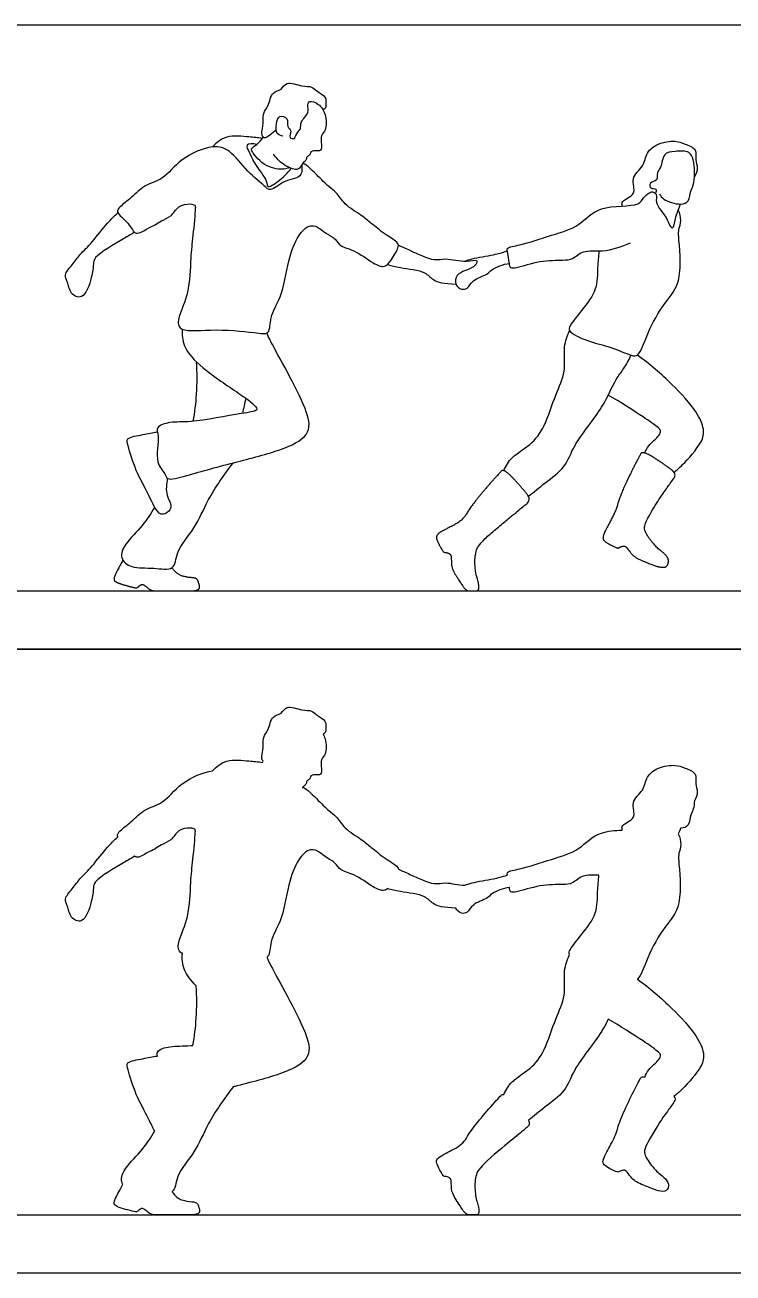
# Model space of a CAD drawing. Header units: millimetres. Extents: x 10.5 to 31.3, y 15.2 to 26.1.
# Drawn here: x 23.807 to 26.287, y 15.219 to 19.588 of the extents above; entities that cross this region are included whole.
import ezdxf

# ---------------------------------------------------------------- set-up
doc = ezdxf.new("R2010")
doc.units = ezdxf.units.MM
for name, color, linetype, true_color in [('AG-DIAGRAM', 7, 'Continuous', 0xfecc66), ('AG-OUTLINE', 7, 'Continuous', 0x8000ff), ('AG-PEOPLE', 7, 'Continuous', 0x66ccff), ('X-VPRT', 6, 'Continuous', 0xff00ff)]:
    doc.layers.add(name, color=color, linetype=linetype, true_color=true_color)

msp = doc.modelspace()

# ---------------------------------------------------------------- linework, layer by layer
at = {"layer": 'AG-DIAGRAM'}
for points in [[(21.347, 17.6064), (31.1006, 17.6064)], [(21.347, 15.422), (31.1006, 15.422)]]:
    msp.add_lwpolyline(points, dxfattribs=at)
at = {"layer": 'AG-OUTLINE'}
msp.add_open_spline([(26.1518, 16.872), (26.1574, 16.8811), (26.1665, 16.9029), (26.1525, 16.9309), (26.1629, 16.9703), (26.1171, 16.9872), (26.0848, 16.9997), (26.024, 16.9909), (25.9817, 16.958), (25.9771, 16.906), (25.9241, 16.8698), (25.9549, 16.8077), (25.8943, 16.7898), (25.899, 16.7748), (25.8992, 16.7696), (25.8745, 16.7679), (25.8023, 16.7628), (25.7528, 16.6971), (25.6519, 16.6678), (25.5482, 16.6329), (25.4951, 16.6257), (25.4961, 16.6167), (25.4969, 16.6121), (25.4762, 16.6054), (25.4476, 16.5981), (25.3729, 16.5862), (25.3565, 16.5793), (25.3481, 16.5762), (25.3255, 16.5766), (25.2791, 16.5901), (25.2408, 16.5737), (25.162, 16.6121), (25.1278, 16.6268), (25.1152, 16.6325), (25.1149, 16.6347), (25.1104, 16.6454), (25.0656, 16.671), (25.0203, 16.7088), (24.9866, 16.7371), (24.9256, 16.7731), (24.9001, 16.8178), (24.8691, 16.8376), (24.8333, 16.8748), (24.7859, 16.9224), (24.7795, 16.9175), (24.7811, 16.9198), (24.7854, 16.9251), (24.793, 16.929), (24.7926, 16.942), (24.8052, 16.9465), (24.8069, 16.957), (24.8138, 16.9624), (24.8229, 16.963), (24.848, 16.9608), (24.8452, 16.9859), (24.8432, 17.0195), (24.8641, 17.0346), (24.8629, 17.0798), (24.8543, 17.1012), (24.8513, 17.1064), (24.8541, 17.1071), (24.8612, 17.1098), (24.8606, 17.1253), (24.8644, 17.1543), (24.8278, 17.1702), (24.8129, 17.1906), (24.7775, 17.1856), (24.7221, 17.2097), (24.7077, 17.1737), (24.6703, 17.172), (24.6621, 17.1174), (24.638, 17.0961), (24.6443, 17.0487), (24.6339, 17.0261), (24.6392, 17.013), (24.6421, 17.0103), (24.6411, 17.0089), (24.64, 17.0076), (24.6389, 17.0062), (24.6234, 17.0086), (24.5929, 17.0107), (24.5112, 17.0204), (24.4779, 16.9913), (24.4639, 16.9763), (24.4316, 16.9728), (24.351, 16.9385), (24.2942, 16.8604), (24.2243, 16.8446), (24.1818, 16.7984), (24.1418, 16.7697), (24.1296, 16.7544), (24.1327, 16.7467), (24.1331, 16.7458), (24.1203, 16.734), (24.0945, 16.7107), (24.0445, 16.6423), (24.0004, 16.6013), (23.9751, 16.565), (23.9422, 16.5289), (23.9582, 16.5048), (23.9638, 16.4614), (24.0143, 16.4371), (24.0427, 16.5202), (24.0479, 16.5648), (24.047, 16.5941), (24.1569, 16.6561), (24.1784, 16.6701), (24.1916, 16.6777), (24.1935, 16.6762), (24.2053, 16.6699), (24.2364, 16.6922), (24.2634, 16.7018), (24.2845, 16.7198), (24.3222, 16.7314), (24.3416, 16.772), (24.3846, 16.7787), (24.4042, 16.7735), (24.4047, 16.7578), (24.3954, 16.6607), (24.3865, 16.5887), (24.385, 16.4655), (24.3458, 16.3886), (24.3414, 16.3475), (24.3558, 16.3393), (24.3588, 16.3382), (24.3576, 16.3187), (24.3582, 16.2815), (24.3885, 16.243), (24.4074, 16.2245), (24.4097, 16.187), (24.4093, 16.1115), (24.4013, 16.0474), (24.3959, 16.0157), (24.3936, 16.0155), (24.3591, 16.0123), (24.3221, 16.0165), (24.2687, 15.999), (24.2703, 15.9844), (24.2714, 15.9785), (24.2541, 15.9762), (24.2242, 15.9689), (24.1597, 15.9599), (24.1699, 15.9264), (24.1952, 15.8371), (24.2333, 15.7761), (24.2548, 15.7278), (24.2618, 15.7155), (24.2484, 15.6934), (24.2217, 15.6499), (24.1589, 15.5918), (24.1411, 15.5493), (24.1489, 15.5323), (24.1508, 15.5294), (24.14, 15.5107), (24.1314, 15.4946), (24.1188, 15.4678), (24.1181, 15.4594), (24.1278, 15.4527), (24.1351, 15.4495), (24.1543, 15.4432), (24.1646, 15.4402), (24.1867, 15.4344), (24.1935, 15.4329), (24.1985, 15.4324), (24.202, 15.4343), (24.211, 15.4424), (24.2146, 15.4445), (24.2201, 15.4448), (24.2235, 15.4433), (24.2317, 15.437), (24.2366, 15.4332), (24.2477, 15.4243), (24.2597, 15.422), (24.2968, 15.422), (24.3226, 15.422), (24.3889, 15.422), (24.4081, 15.4235), (24.4188, 15.4294), (24.4204, 15.4347), (24.4163, 15.4498), (24.4141, 15.4559), (24.4094, 15.4655), (24.4027, 15.4681), (24.3808, 15.4689), (24.3692, 15.471), (24.345, 15.4784), (24.3335, 15.488), (24.3225, 15.5035), (24.3226, 15.5036), (24.3347, 15.5124), (24.3345, 15.565), (24.4074, 15.642), (24.4457, 15.7447), (24.5053, 15.8296), (24.5368, 15.8706), (24.5413, 15.8717), (24.6056, 15.8884), (24.7097, 15.9136), (24.8161, 15.9701), (24.7904, 16.0678), (24.728, 16.1854), (24.6689, 16.2924), (24.659, 16.3146), (24.6542, 16.3248), (24.6558, 16.3256), (24.667, 16.3336), (24.6631, 16.3858), (24.7092, 16.4493), (24.7276, 16.577), (24.7592, 16.6636), (24.8048, 16.7093), (24.8409, 16.6916), (24.8608, 16.6733), (24.8968, 16.6555), (24.9104, 16.6265), (24.9626, 16.6167), (25.0236, 16.5699), (25.0608, 16.5541), (25.0735, 16.5615), (25.0769, 16.5644), (25.091, 16.5607), (25.1276, 16.5511), (25.2109, 16.5436), (25.2333, 16.5073), (25.2743, 16.4974), (25.3165, 16.4963), (25.3199, 16.4875), (25.3359, 16.4757), (25.3595, 16.4789), (25.3732, 16.5125), (25.4285, 16.5287), (25.4396, 16.5489), (25.4824, 16.5661), (25.5039, 16.5687), (25.505, 16.5611), (25.506, 16.55), (25.5339, 16.5525), (25.6108, 16.5789), (25.6893, 16.5786), (25.7253, 16.5802), (25.7594, 16.6149), (25.7965, 16.6108), (25.8171, 16.6111), (25.816, 16.5921), (25.8111, 16.5544), (25.8138, 16.4749), (25.7596, 16.4075), (25.7172, 16.3547), (25.7111, 16.3394), (25.7147, 16.3336), (25.7069, 16.3151), (25.691, 16.2767), (25.7046, 16.1877), (25.6633, 16.1091), (25.6311, 15.9992), (25.5809, 15.9316), (25.51, 15.8934), (25.492, 15.8596), (25.4841, 15.8433), (25.481, 15.8443), (25.4786, 15.8441), (25.4744, 15.8405), (25.464, 15.8292), (25.4275, 15.7884), (25.41, 15.7677), (25.3761, 15.7258), (25.363, 15.7073), (25.3441, 15.6754), (25.3293, 15.6623), (25.2888, 15.6421), (25.2744, 15.6345), (25.2572, 15.6245), (25.2519, 15.6197), (25.2478, 15.6107), (25.2484, 15.6048), (25.2549, 15.5902), (25.2592, 15.5816), (25.2702, 15.5616), (25.2742, 15.5567), (25.2795, 15.5575), (25.2838, 15.5566), (25.2957, 15.5523), (25.299, 15.5485), (25.3002, 15.5375), (25.3007, 15.5289), (25.3016, 15.5053), (25.3069, 15.4914), (25.3272, 15.4597), (25.3357, 15.4468), (25.3493, 15.427), (25.356, 15.422), (25.3696, 15.422), (25.3771, 15.422), (25.3852, 15.422), (25.3933, 15.422), (25.3973, 15.4263), (25.397, 15.4436), (25.3949, 15.4545), (25.3866, 15.4809), (25.3841, 15.4975), (25.3827, 15.5373), (25.3849, 15.5543), (25.3954, 15.5824), (25.4157, 15.6042), (25.4865, 15.6633), (25.5129, 15.6852), (25.5477, 15.7136), (25.5605, 15.7243), (25.5746, 15.7367), (25.5752, 15.744), (25.5703, 15.7534), (25.5901, 15.7686), (25.6267, 15.8006), (25.7044, 15.854), (25.7265, 15.937), (25.8119, 16.035), (25.8435, 16.0942), (25.8502, 16.1075), (25.8917, 16.0837), (25.9682, 16.0341), (26.0197, 15.9989), (26.0358, 15.9828), (26.0291, 15.964), (25.9884, 15.9316), (25.9819, 15.9135), (25.9781, 15.9045), (25.9711, 15.9065), (25.9668, 15.9061), (25.9629, 15.9006), (25.9557, 15.8871), (25.9306, 15.8385), (25.9188, 15.814), (25.8965, 15.765), (25.8884, 15.7438), (25.8782, 15.7081), (25.8702, 15.6893), (25.8485, 15.6495), (25.841, 15.635), (25.8327, 15.617), (25.831, 15.6101), (25.8329, 15.6003), (25.8367, 15.5958), (25.8503, 15.5876), (25.8588, 15.583), (25.8793, 15.5728), (25.8854, 15.5712), (25.8893, 15.5748), (25.8933, 15.5765), (25.9055, 15.5798), (25.9104, 15.5785), (25.9176, 15.5702), (25.923, 15.5634), (25.9373, 15.5446), (25.9495, 15.5363), (25.9843, 15.5219), (25.9986, 15.5161), (26.0211, 15.5076), (26.0315, 15.5052), (26.0508, 15.5042), (26.0569, 15.5085), (26.0595, 15.5175), (26.0621, 15.5265), (26.0609, 15.5345), (26.0508, 15.5485), (26.0428, 15.5563), (26.0209, 15.5732), (26.0094, 15.5854), (25.9855, 15.6172), (25.9786, 15.63), (25.9752, 15.6493), (25.984, 15.6702), (26.0228, 15.7348), (26.0391, 15.7599), (26.0657, 15.7961), (26.0754, 15.8097), (26.0853, 15.8244), (26.0849, 15.8305), (26.0802, 15.8371), (26.0907, 15.8457), (26.1104, 15.8619), (26.1806, 15.9405), (26.188, 15.9889), (26.1586, 16.0563), (26.0726, 16.1492), (25.9951, 16.2168), (25.9521, 16.2477), (25.9525, 16.248), (25.9649, 16.2575), (25.9871, 16.3302), (26.0457, 16.4321), (26.1139, 16.5027), (26.0954, 16.6614), (26.0963, 16.6865), (26.1076, 16.7198), (26.1007, 16.7444), (26.0955, 16.7557), (26.0981, 16.7625), (26.1009, 16.7692), (26.1036, 16.7761), (26.1163, 16.776), (26.1346, 16.784), (26.1366, 16.8237), (26.1494, 16.8407), (26.1514, 16.8616), (26.1518, 16.872)], degree=3, knots=[-4.244441, -4.244441, -4.244441, -4.244441, -3.930334, -3.625698, -3.303334, -2.949066, -2.61264, -2.187551, -1.795238, -1.408087, -0.996927, -0.599484, -0.221268, 0, 0, 0, 0.329766, 0.872513, 1.436423, 2.035145, 2.403877, 2.572948, 2.572948, 2.572948, 2.910625, 3.394506, 3.683515, 3.683515, 3.683515, 4.119722, 4.476093, 5.005127, 5.311844, 5.311844, 5.311844, 5.412645, 5.826652, 6.267552, 6.643858, 7.113369, 7.511504, 7.838021, 8.276341, 8.718088, 8.718088, 8.718088, 8.832848, 9.00691, 9.191203, 9.382699, 9.558002, 9.713331, 9.888605, 10.138958, 10.390462, 10.711418, 10.979416, 11.386762, 11.536649, 11.536649, 11.536649, 11.703068, 11.914201, 12.200761, 12.538198, 12.807319, 13.136219, 13.544898, 13.847212, 14.158019, 14.548541, 14.864031, 15.237309, 15.529702, 15.700831, 15.700831, 15.700831, 15.750381, 15.750381, 15.750381, 16.13694, 16.63202, 17.073056, 17.073056, 17.073056, 17.677076, 18.227212, 18.685938, 19.129587, 19.527538, 19.782869, 19.81564, 19.81564, 19.81564, 20.222755, 20.739308, 21.177715, 21.559018, 21.92613, 22.204845, 22.572196, 22.912728, 23.40015, 23.785763, 24.06483, 24.675117, 25.055421, 25.055421, 25.055421, 25.13321, 25.493503, 25.803836, 26.093555, 26.437217, 26.80279, 27.161726, 27.391486, 27.58675, 28.128829, 28.639373, 29.255361, 29.787548, 30.142917, 30.219941, 30.219941, 30.219941, 30.650844, 31.056572, 31.056572, 31.056572, 31.654695, 32.208237, 32.208237, 32.208237, 32.240969, 32.725555, 33.110102, 33.289029, 33.289029, 33.289029, 33.696484, 34.109309, 34.385645, 34.923107, 35.478556, 35.728261, 35.728261, 35.728261, 36.2241, 36.747506, 37.145306, 37.233997, 37.233997, 37.233997, 37.335105, 37.335105, 37.436213, 37.436213, 37.537321, 37.537321, 37.638429, 37.638429, 37.739537, 37.739537, 37.840645, 37.840645, 37.941752, 37.941752, 38.04286, 38.04286, 38.143968, 38.143968, 38.245076, 38.245076, 38.346184, 38.346184, 38.447292, 38.447292, 38.5484, 38.5484, 38.649508, 38.649508, 38.750616, 38.750616, 38.851724, 38.851724, 38.952832, 38.952832, 38.952832, 38.957785, 39.379971, 39.951926, 40.546197, 41.247522, 41.247522, 41.247522, 41.302375, 42.041743, 42.603369, 43.11388, 43.788773, 44.40227, 44.730368, 44.730368, 44.730368, 44.789358, 45.192973, 45.695281, 46.334184, 46.884541, 47.298702, 47.620832, 47.921039, 48.268868, 48.57004, 48.966149, 49.470867, 49.82938, 49.966216, 49.966216, 49.966216, 50.285357, 50.800702, 51.149778, 51.57379, 51.57379, 51.57379, 51.861521, 52.106474, 52.427549, 52.832024, 53.099946, 53.548496, 53.548496, 53.548496, 53.770926, 54.024065, 54.533876, 55.031184, 55.353332, 55.725068, 56.103897, 56.103897, 56.103897, 56.523129, 57.006139, 57.526265, 57.981673, 58.219081, 58.219081, 58.219081, 58.649817, 59.160389, 59.684667, 60.277391, 60.785957, 61.272322, 61.681863, 61.681863, 61.681863, 61.763598, 61.763598, 61.90042, 61.90042, 62.037243, 62.037243, 62.174065, 62.174065, 62.310888, 62.310888, 62.44771, 62.44771, 62.584533, 62.584533, 62.721356, 62.721356, 62.858178, 62.858178, 62.995001, 62.995001, 63.131823, 63.131823, 63.268646, 63.268646, 63.405468, 63.405468, 63.542291, 63.542291, 63.679114, 63.679114, 63.815936, 63.815936, 63.952759, 63.952759, 63.952759, 64.089581, 64.089581, 64.226404, 64.226404, 64.363226, 64.363226, 64.500049, 64.500049, 64.636872, 64.636872, 64.773694, 64.773694, 64.910517, 64.910517, 65.008185, 65.008185, 65.008185, 65.48864, 66.00906, 66.517347, 67.227672, 67.450033, 67.450033, 67.450033, 68.116067, 68.549851, 68.784605, 69.009642, 69.405609, 69.70652, 69.70652, 69.70652, 69.834773, 69.834773, 69.971596, 69.971596, 70.108418, 70.108418, 70.245241, 70.245241, 70.382063, 70.382063, 70.518886, 70.518886, 70.655708, 70.655708, 70.792531, 70.792531, 70.929354, 70.929354, 71.066176, 71.066176, 71.202999, 71.202999, 71.339821, 71.339821, 71.476644, 71.476644, 71.613466, 71.613466, 71.750289, 71.750289, 71.887112, 71.887112, 72.023934, 72.023934, 72.023934, 72.160757, 72.160757, 72.297579, 72.297579, 72.434402, 72.434402, 72.571224, 72.571224, 72.708047, 72.708047, 72.84487, 72.84487, 72.981692, 72.981692, 73.065751, 73.065751, 73.065751, 73.419967, 73.978721, 74.357373, 74.811327, 75.437257, 76.137615, 76.137615, 76.137615, 76.155798, 76.657721, 77.271584, 77.824395, 78.498926, 78.782978, 79.09586, 79.43649, 79.43649, 79.43649, 79.602421, 79.602421, 79.602421, 79.901571, 80.23035, 80.498906, 80.760785, 80.760785, 80.760785, 80.760785], dxfattribs=at)
at = {"layer": 'AG-PEOPLE'}
for points, knots in [([(24.6871, 19.2209), (24.681, 19.2134), (24.667, 19.2028), (24.6445, 19.1865), (24.6332, 19.2089), (24.6443, 19.2331), (24.638, 19.2805), (24.6621, 19.3018), (24.6703, 19.3564), (24.7077, 19.3581), (24.7221, 19.3941), (24.7775, 19.37), (24.8129, 19.375), (24.8278, 19.3546), (24.8644, 19.3387), (24.8606, 19.3097), (24.8612, 19.2942), (24.8541, 19.2915), (24.8513, 19.2908)], [0, 0, 0, 0, 0.302406, 0.566231, 0.796327, 1.088719, 1.461997, 1.777487, 2.16801, 2.478816, 2.78113, 3.189809, 3.518709, 3.78783, 4.125267, 4.411828, 4.62296, 4.789379, 4.789379, 4.789379, 4.789379]), ([(24.711, 19.1984), (24.7038, 19.1997), (24.6855, 19.2046), (24.6866, 19.2414), (24.6944, 19.2733), (24.7324, 19.2632), (24.723, 19.2301), (24.7442, 19.2183), (24.7289, 19.1912), (24.7508, 19.1887), (24.7524, 19.1919), (24.7613, 19.2143), (24.7757, 19.223), (24.7692, 19.2515), (24.8063, 19.2787), (24.7954, 19.3078), (24.8041, 19.3247), (24.8395, 19.3113), (24.8626, 19.2763), (24.8641, 19.219), (24.8432, 19.2039), (24.8452, 19.1703), (24.848, 19.1452), (24.8229, 19.1474), (24.8138, 19.1468), (24.8069, 19.1414), (24.8052, 19.1309), (24.7926, 19.1264), (24.793, 19.1134), (24.7834, 19.1085), (24.7744, 19.0941), (24.7608, 19.074), (24.7086, 19.099), (24.687, 19.1217), (24.6777, 19.1358)], [0, 0, 0, 0, 0.263841, 0.59093, 0.887632, 1.172631, 1.467446, 1.712679, 1.975523, 2.188266, 2.289853, 2.557918, 2.781132, 3.056636, 3.414647, 3.707171, 3.909701, 4.222294, 4.593498, 5.000844, 5.268842, 5.589798, 5.841302, 6.091656, 6.26693, 6.422258, 6.597562, 6.789057, 6.97335, 7.147412, 7.380032, 7.62569, 8.02378, 8.424356, 8.424356, 8.424356, 8.424356]), ([(24.6389, 19.1906), (24.6234, 19.193), (24.5929, 19.1951), (24.5112, 19.2048), (24.4779, 19.1757), (24.4639, 19.1607)], [0, 0, 0, 0, 0.386559, 0.88164, 1.322675, 1.322675, 1.322675, 1.322675]), ([(24.7335, 19.0882), (24.7275, 19.0857), (24.7144, 19.0799), (24.6493, 19.0867), (24.6026, 19.1404), (24.5993, 19.1574), (24.6216, 19.1692), (24.6352, 19.1857), (24.6421, 19.1947)], [0, 0, 0, 0, 0.248536, 0.693984, 1.161172, 1.360479, 1.623718, 1.951483, 1.951483, 1.951483, 1.951483]), ([(25.8992, 18.954), (25.899, 18.9592), (25.8943, 18.9742), (25.9549, 18.9921), (25.9241, 19.0542), (25.9771, 19.0904), (25.9817, 19.1424), (26.024, 19.1753), (26.0848, 19.1841), (26.1171, 19.1716), (26.1629, 19.1547), (26.1525, 19.1153), (26.1665, 19.0873), (26.1574, 19.0655), (26.1518, 19.0564)], [0, 0, 0, 0, 0.221268, 0.599484, 0.996927, 1.408087, 1.795238, 2.187551, 2.61264, 2.949066, 3.303334, 3.625698, 3.930334, 4.244441, 4.244441, 4.244441, 4.244441]), ([(24.7795, 19.1019), (24.7859, 19.1068), (24.8333, 19.0592), (24.8691, 19.022), (24.9001, 19.0022), (24.9256, 18.9575), (24.9866, 18.9215), (25.0203, 18.8932), (25.0656, 18.8554), (25.1161, 18.8266), (25.1159, 18.8065), (25.0906, 18.7639), (25.0675, 18.7356), (25.0236, 18.7543), (24.9626, 18.8011), (24.9104, 18.8109), (24.8968, 18.8399), (24.8608, 18.8577), (24.8409, 18.876), (24.8048, 18.8937), (24.7592, 18.848), (24.7276, 18.7614), (24.7092, 18.6337), (24.6631, 18.5702), (24.6684, 18.5), (24.6017, 18.5138), (24.4647, 18.5247), (24.3392, 18.5105), (24.3458, 18.573), (24.385, 18.6499), (24.3865, 18.7731), (24.3954, 18.8451), (24.4047, 18.9422), (24.4042, 18.9579), (24.3846, 18.9631), (24.3416, 18.9564), (24.3222, 18.9158), (24.2845, 18.9042), (24.2634, 18.8862), (24.2364, 18.8766), (24.1929, 18.8455), (24.1737, 18.8963), (24.1227, 18.9302), (24.1418, 18.9541), (24.1818, 18.9828), (24.2243, 19.029), (24.2942, 19.0448), (24.351, 19.1229), (24.4624, 19.1702), (24.5287, 19.1519), (24.5834, 19.073), (24.6451, 19.0272), (24.6684, 19.0009), (24.7147, 19.049), (24.7871, 19.0497), (24.7745, 19.0981), (24.7795, 19.1019)], [0, 0, 0, 0, 0.441747, 0.880067, 1.206585, 1.604719, 2.07423, 2.450536, 2.891437, 3.305443, 3.528807, 3.924676, 4.243461, 4.601974, 5.106692, 5.502802, 5.803973, 6.151802, 6.45201, 6.774139, 7.1883, 7.738657, 8.377561, 8.879869, 9.283484, 9.675406, 10.372297, 10.952402, 11.307771, 11.839958, 12.455945, 12.96649, 13.508569, 13.703833, 13.933593, 14.292529, 14.658102, 15.001763, 15.291483, 15.601816, 15.962109, 16.337438, 16.753119, 17.00845, 17.406401, 17.85005, 18.308776, 18.858911, 19.462932, 19.904072, 20.452537, 20.95052, 21.230201, 21.659109, 22.099293, 22.443858, 22.443858, 22.443858, 22.443858]), ([(24.6187, 19.1694), (24.6078, 19.172), (24.5731, 19.1736), (24.5979, 19.1363), (24.6097, 19.0988), (24.6573, 19.0462), (24.6534, 19.0096), (24.712, 19.0532), (24.7298, 19.0728), (24.7394, 19.0856)], [0, 0, 0, 0, 0.326045, 0.626445, 1.005938, 1.47691, 1.72817, 2.145641, 2.536267, 2.536267, 2.536267, 2.536267]), ([(26.03, 18.9958), (26.034, 18.9892), (26.0412, 18.9741), (26.1036, 18.9549), (26.1346, 18.9684), (26.1366, 19.0081), (26.1506, 19.0267), (26.1525, 19.0678), (26.1525, 19.1043), (26.1374, 19.1501), (26.0843, 19.1447), (26.0405, 19.1417), (26.0378, 19.0877), (26.0175, 19.0726), (26.0267, 19.0407), (25.993, 19.0386), (25.9962, 19.0114), (26.02, 19.0184), (26.0177, 19.0036), (26.0161, 18.9976)], [0, 0, 0, 0, 0.267444, 0.702685, 1.001835, 1.330614, 1.599169, 1.944917, 2.293023, 2.642547, 3.027755, 3.371274, 3.745437, 4.014936, 4.287727, 4.562823, 4.786991, 5.024878, 5.204328, 5.204328, 5.204328, 5.204328]), ([(25.927, 18.8243), (25.8963, 18.8108), (25.8333, 18.7886), (25.7619, 18.8019), (25.7253, 18.7646), (25.6893, 18.763), (25.6108, 18.7633), (25.5339, 18.7369), (25.506, 18.7344), (25.5042, 18.7539), (25.4974, 18.7944), (25.4943, 18.81), (25.5482, 18.8173), (25.6519, 18.8522), (25.7528, 18.8815), (25.8127, 18.961), (25.959, 18.9492), (25.9709, 18.9822), (25.9937, 19.0019), (26.008, 19.0047), (26.0234, 18.9935), (26.0104, 18.9629), (26.0564, 18.9152), (26.0624, 18.8881), (26.0792, 18.8687), (26.084, 18.9149), (26.097, 18.9435), (26.1036, 18.9605)], [0, 0, 0, 0, 0.557737, 1.016344, 1.38808, 1.710228, 2.207536, 2.717347, 2.970486, 3.192916, 3.555701, 3.740617, 4.109349, 4.708071, 5.271981, 5.814728, 6.446133, 6.743192, 7.037897, 7.241354, 7.448749, 7.738506, 8.176797, 8.48395, 8.687551, 9.008035, 9.418772, 9.418772, 9.418772, 9.418772]), ([(24.1916, 18.8621), (24.1784, 18.8545), (24.1569, 18.8405), (24.047, 18.7785), (24.0479, 18.7492), (24.0427, 18.7046), (24.0143, 18.6215), (23.9638, 18.6458), (23.9582, 18.6892), (23.9422, 18.7133), (23.9751, 18.7494), (24.0004, 18.7857), (24.0445, 18.8267), (24.0945, 18.8951), (24.1203, 18.9184), (24.1331, 18.9302)], [0, 0, 0, 0, 0.380304, 0.990592, 1.269658, 1.655271, 2.142693, 2.483225, 2.850576, 3.129291, 3.496403, 3.877706, 4.316113, 4.832666, 5.239781, 5.239781, 5.239781, 5.239781]), ([(25.8171, 18.7955), (25.816, 18.7765), (25.8111, 18.7388), (25.8138, 18.6593), (25.7596, 18.5919), (25.7172, 18.5391), (25.707, 18.5134), (25.7833, 18.477), (25.8557, 18.4629), (25.9277, 18.4304), (25.96, 18.426), (25.9871, 18.5146), (26.0457, 18.6165), (26.1139, 18.6871), (26.0954, 18.8458), (26.0963, 18.8709), (26.1076, 18.9042), (26.1007, 18.9288), (26.0955, 18.9401)], [0, 0, 0, 0, 0.419232, 0.902243, 1.422369, 1.877777, 2.115184, 2.587843, 3.099402, 3.584651, 3.851317, 4.35324, 4.967103, 5.519915, 6.194446, 6.478497, 6.791379, 7.13201, 7.13201, 7.13201, 7.13201]), ([(25.1152, 18.8169), (25.1278, 18.8112), (25.162, 18.7965), (25.2408, 18.7581), (25.2802, 18.7749), (25.3498, 18.7536), (25.3944, 18.7707), (25.3868, 18.7417), (25.3491, 18.7276), (25.318, 18.7149), (25.3107, 18.6786), (25.3359, 18.6601), (25.3595, 18.6633), (25.3732, 18.6969), (25.4285, 18.7131), (25.4396, 18.7333), (25.4824, 18.7505), (25.5039, 18.7531)], [0.134119, 0.134119, 0.134119, 0.134119, 0.440836, 0.96987, 1.32624, 1.800524, 2.12951, 2.352242, 2.70643, 3.025487, 3.329975, 3.617706, 3.862658, 4.183733, 4.588208, 4.85613, 5.304681, 5.304681, 5.304681, 5.304681]), ([(25.3481, 18.7606), (25.3565, 18.7637), (25.3729, 18.7706), (25.4476, 18.7825), (25.4762, 18.7898), (25.4969, 18.7965)], [0, 0, 0, 0, 0.289009, 0.77289, 1.110567, 1.110567, 1.110567, 1.110567]), ([(25.0769, 18.7488), (25.091, 18.7451), (25.1276, 18.7355), (25.2109, 18.728), (25.2333, 18.6917), (25.2743, 18.6818), (25.3165, 18.6807)], [0.126868, 0.126868, 0.126868, 0.126868, 0.446009, 0.961355, 1.31043, 1.734443, 1.734443, 1.734443, 1.734443]), ([(24.3588, 18.5226), (24.3576, 18.5031), (24.3583, 18.4587), (24.4315, 18.3801), (24.5494, 18.3045), (24.6209, 18.2523), (24.62, 18.2349), (24.5575, 18.2281), (24.3886, 18.1934), (24.3221, 18.2009), (24.2623, 18.1813), (24.2805, 18.147), (24.2604, 18.0554), (24.2988, 18.02), (24.3047, 17.9905), (24.3854, 18.0143), (24.5515, 18.0597), (24.7097, 18.098), (24.8161, 18.1545), (24.7904, 18.2522), (24.728, 18.3698), (24.6689, 18.4768), (24.659, 18.499), (24.6542, 18.5092)], [0, 0, 0, 0, 0.430903, 0.99843, 1.695405, 2.198359, 2.359419, 2.774132, 3.525547, 4.010134, 4.39468, 4.699312, 5.233121, 5.623029, 5.875824, 6.337029, 7.097159, 7.836527, 8.398153, 8.908664, 9.583557, 10.197055, 10.525152, 10.525152, 10.525152, 10.525152]), ([(25.4841, 18.0277), (25.492, 18.044), (25.51, 18.0778), (25.5809, 18.116), (25.6311, 18.1836), (25.6633, 18.2935), (25.7046, 18.3721), (25.691, 18.4611), (25.7069, 18.4995), (25.7147, 18.518)], [0, 0, 0, 0, 0.409541, 0.895907, 1.404472, 1.997197, 2.521474, 3.032046, 3.462782, 3.462782, 3.462782, 3.462782]), ([(24.4074, 18.4089), (24.4097, 18.3714), (24.4093, 18.2959), (24.4013, 18.2318), (24.3959, 18.2001)], [0, 0, 0, 0, 0.598123, 1.151665, 1.151665, 1.151665, 1.151665]), ([(25.5703, 17.9378), (25.5901, 17.953), (25.6267, 17.985), (25.7044, 18.0384), (25.7265, 18.1214), (25.8331, 18.2437), (25.8733, 18.3466), (25.9045, 18.3818), (25.9223, 18.4153), (25.9304, 18.4318)], [0, 0, 0, 0, 0.480455, 1.000875, 1.509162, 2.219487, 2.799915, 3.173666, 3.585472, 3.585472, 3.585472, 3.585472]), ([(26.0802, 18.0215), (26.0907, 18.0301), (26.1104, 18.0463), (26.1806, 18.1249), (26.188, 18.1733), (26.1586, 18.2407), (26.0726, 18.3336), (25.9951, 18.4012), (25.9521, 18.4321)], [0, 0, 0, 0, 0.354216, 0.91297, 1.291622, 1.745575, 2.371506, 3.071864, 3.071864, 3.071864, 3.071864]), ([(25.9781, 18.0889), (25.9819, 18.0979), (25.9884, 18.116), (26.0291, 18.1484), (26.0358, 18.1672), (26.0197, 18.1833), (25.9682, 18.2185), (25.8917, 18.2681), (25.8502, 18.2919)], [0, 0, 0, 0, 0.30091, 0.696878, 0.921914, 1.156669, 1.590453, 2.256486, 2.256486, 2.256486, 2.256486]), ([(24.3067, 18.0007), (24.3023, 17.9815), (24.2993, 17.9417), (24.3234, 17.9057), (24.3139, 17.884), (24.2758, 17.8616), (24.2404, 17.9493), (24.1952, 18.0215), (24.1699, 18.1108), (24.1597, 18.1443), (24.2242, 18.1533), (24.2541, 18.1606), (24.2714, 18.1629)], [0, 0, 0, 0, 0.433521, 0.78656, 1.040156, 1.344657, 1.841965, 2.397414, 2.934876, 3.211212, 3.624036, 4.031492, 4.031492, 4.031492, 4.031492]), ([(24.2618, 17.8999), (24.2484, 17.8778), (24.2217, 17.8343), (24.1589, 17.7762), (24.1359, 17.7212), (24.1827, 17.6821), (24.2552, 17.6908), (24.3348, 17.6732), (24.3345, 17.7494), (24.4074, 17.8264), (24.4457, 17.9291), (24.5053, 18.014), (24.5368, 18.055)], [0, 0, 0, 0, 0.495839, 1.019245, 1.417046, 1.803565, 2.297121, 2.74924, 3.171427, 3.743382, 4.337652, 5.038978, 5.038978, 5.038978, 5.038978])]:
    msp.add_open_spline(points, degree=3, knots=knots, dxfattribs=at)
for points, degree in [([(24.581, 18.2809), (24.577, 18.2633), (24.573, 18.2457), (24.569, 18.2281)], 3), ([(26.0595, 17.7019), (26.0556, 17.6884), (26.0267, 17.6899), (25.993, 17.7027), (25.9409, 17.7243), (25.9195, 17.7525), (25.9086, 17.765), (25.8902, 17.7601), (25.8844, 17.7547), (25.8537, 17.7699), (25.8334, 17.7823), (25.8306, 17.7969), (25.8431, 17.8239), (25.8756, 17.8836), (25.8909, 17.9371), (25.9243, 18.0107), (25.9619, 18.0836), (25.9679, 18.0921), (25.9912, 18.0849), (26.0421, 18.0523), (26.0907, 18.0169), (26.0723, 17.9896), (26.0325, 17.9353), (25.9743, 17.8385), (25.9795, 17.8096), (26.0154, 17.7618), (26.0483, 17.7364), (26.0634, 17.7154), (26.0595, 17.7019)], 2), ([(25.3852, 17.6064), (25.373, 17.6064), (25.3526, 17.6064), (25.3323, 17.6362), (25.3019, 17.6838), (25.3005, 17.7192), (25.2987, 17.7356), (25.2808, 17.742), (25.2729, 17.741), (25.2565, 17.771), (25.2468, 17.7928), (25.2529, 17.8064), (25.2786, 17.8214), (25.3394, 17.8518), (25.3677, 17.8997), (25.4184, 17.9626), (25.4731, 18.0237), (25.481, 18.0305), (25.5017, 18.0177), (25.5428, 17.9733), (25.5811, 17.9269), (25.5564, 17.9051), (25.5042, 17.8625), (25.3981, 17.7738), (25.3823, 17.7317), (25.3845, 17.672), (25.397, 17.6323), (25.3973, 17.6064), (25.3852, 17.6064)], 2), ([(24.1508, 17.7138), (24.1346, 17.6857), (24.1156, 17.6455), (24.1303, 17.6354), (24.1591, 17.6261), (24.1922, 17.6174), (24.1997, 17.6167), (24.2132, 17.6288), (24.2215, 17.6293), (24.2338, 17.6199), (24.2505, 17.6064), (24.306, 17.6064), (24.4055, 17.6064), (24.4215, 17.6153), (24.4153, 17.6379), (24.4082, 17.6523), (24.3753, 17.6535), (24.3389, 17.6647), (24.3225, 17.6879)], 2)]:
    msp.add_open_spline(points, degree=degree, dxfattribs=at)
at = {"layer": 'X-VPRT'}
for points in [[(21.1438, 19.5876), (31.3038, 19.5876), (31.3038, 17.4032), (21.1438, 17.4032)], [(21.1438, 17.4032), (31.3038, 17.4032), (31.3038, 15.2188), (21.1438, 15.2188)]]:
    msp.add_lwpolyline(points, close=True, dxfattribs=at)

doc.saveas('drawing.dxf')
